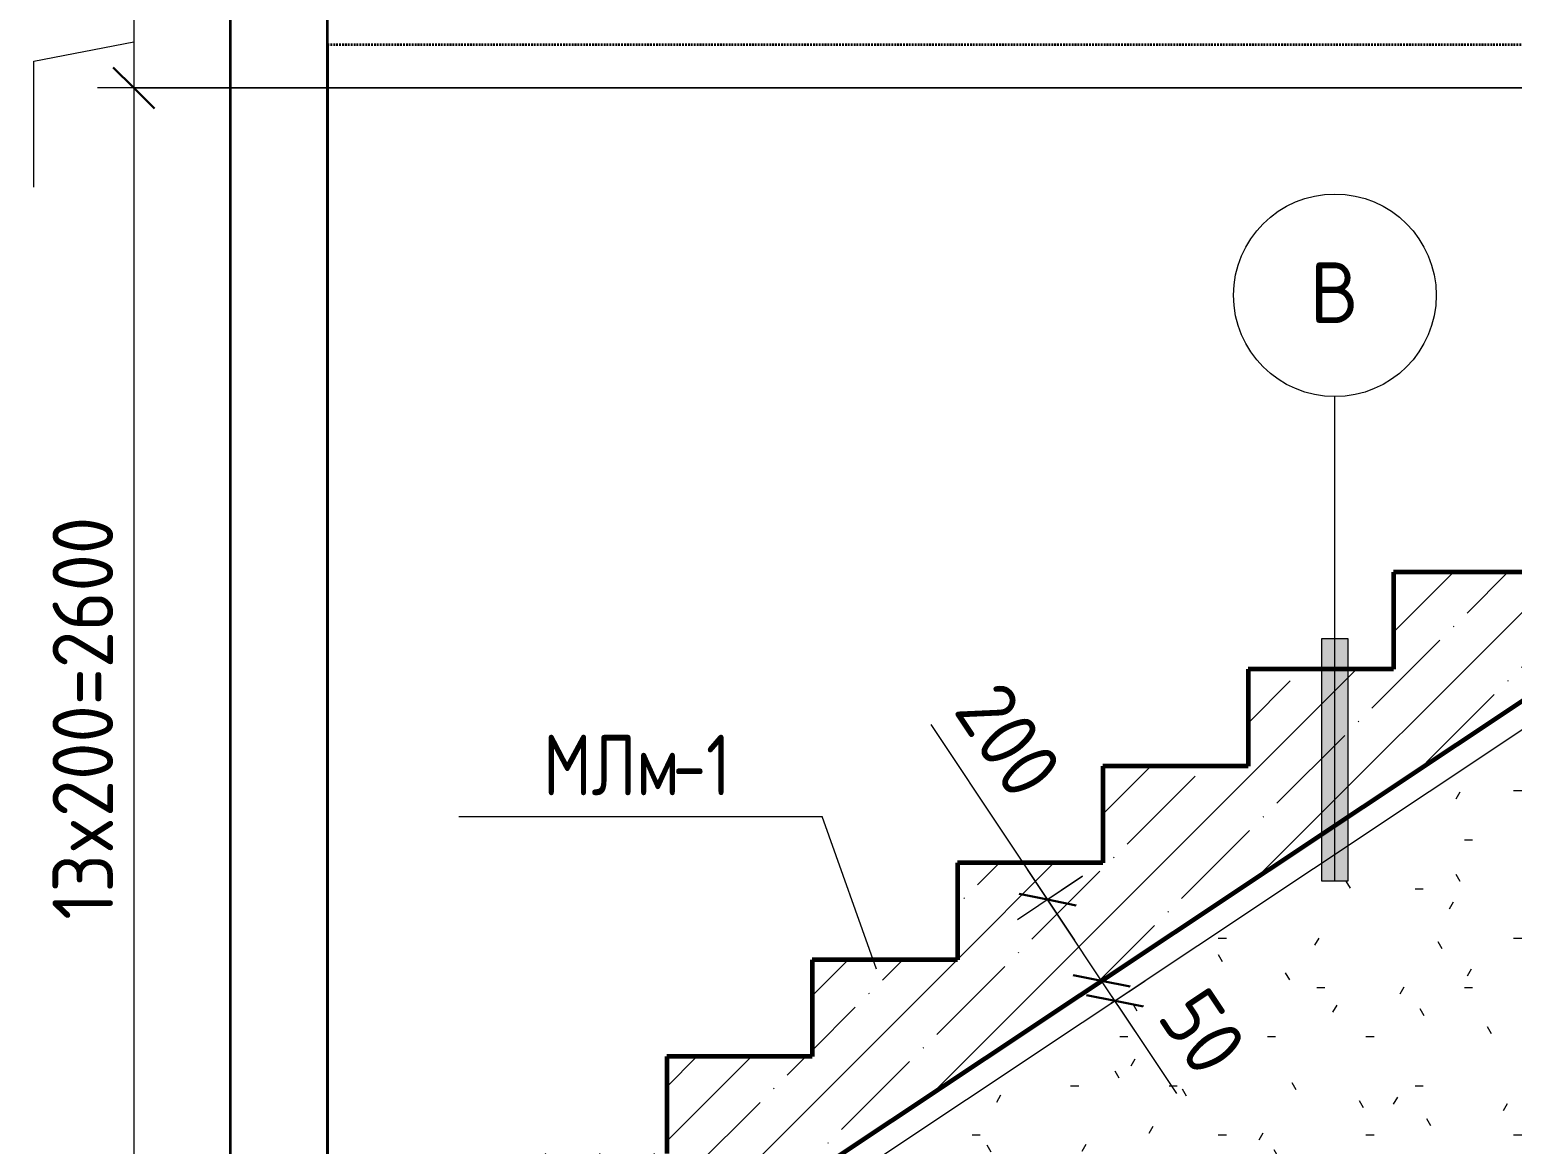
# Model space of a CAD drawing. Header units: millimetres. Extents: x 17301 to 64744, y -5326 to 7712.
# Drawn here: x 28670 to 31730, y -2351 to -50 of the extents above; entities that cross this region are included whole.
import ezdxf

# ---------------------------------------------------------------- set-up
doc = ezdxf.new("R2010")
doc.units = ezdxf.units.MM
doc.linetypes.add('01 Штриховая _4 мм_', pattern=[6, 3.5, -2.5])
for name, color, linetype, lineweight in [('AA_Dim', 7, 'Continuous', 9), ('AA_Dim-50', 7, 'Continuous', 9), ('AA_Vinoska', 7, 'Continuous', 9), ('AF_Element', 7, 'Continuous', 20), ('AF_Element_Опалубка', 253, 'Continuous', 20), ('AF_Perekritie', 7, 'Continuous', 60), ('AF_Stena_Опалубка', 253, 'Continuous', 20), ('KR_Fundament', 7, 'Continuous', 20)]:
    doc.layers.add(name, color=color, linetype=linetype, lineweight=lineweight)
doc.styles.add('GOST Common', font='GOST_Common.ttf', dxfattribs={"width": 0.85, "height": 125})
doc.styles.add('GOST Common_1', font='GOST_Common.ttf', dxfattribs={"height": 125})
doc.styles.add('ISOCPEUR_2', font='isocpeur.TTF', dxfattribs={"width": 0.9, "height": 125})
doc.dimstyles.new('00_Точн_3_знака__прозр_', dxfattribs={"dimscale": 304.8, "dimtxt": 125.344371, "dimasz": 0.278871, "dimexe": 0.246063, "dimexo": 0.164042, "dimgap": 0.016404, "dimtad": 1, "dimdec": 3, "dimrnd": 0.001, "dimdsep": 46, "dimtxsty": 'ISOCPEUR_2', "dimblk1": 'OBLIQUE', "dimblk2": 'OBLIQUE', "dimsah": 1, "dimcen": 0.09, "dimdle": 0.246063, "dimazin": 0, "dimtfac": 1, "dimtdec": 4, "dimtix": 1, "dimtmove": 0, "dimatfit": 3, "dimfxl": 1, "dimtvp": 1, "dimtolj": 1, "dimtzin": 0, "dimlwd": 18, "dimlwe": 18, "dimarcsym": 2})
doc.dimstyles.new('00_Точн_3_знака__прозр__1', dxfattribs={"dimscale": 304.8, "dimtxt": 125.344371, "dimasz": 0.278871, "dimexe": 0.246063, "dimexo": 0.164042, "dimgap": 0.016404, "dimtad": 1, "dimdec": 3, "dimrnd": 0.001, "dimdsep": 46, "dimtxsty": 'ISOCPEUR_2', "dimblk1": 'OBLIQUE', "dimblk2": 'OBLIQUE', "dimsah": 1, "dimcen": 0.09, "dimdle": 0.246063, "dimazin": 0, "dimtfac": 1, "dimtdec": 4, "dimtix": 1, "dimtmove": 1, "dimatfit": 3, "dimfxl": 1, "dimtvp": 1, "dimtolj": 1, "dimtzin": 0, "dimlwd": 18, "dimlwe": 18, "dimarcsym": 2})
doc.dimstyles.new('05_Округл_5мм__непрозр__1', dxfattribs={"dimscale": 304.8, "dimtxt": 125.344371, "dimasz": 0.278871, "dimexe": 0.246063, "dimexo": 0.164042, "dimgap": 0.049213, "dimtad": 1, "dimdec": 0, "dimrnd": 5, "dimdsep": 46, "dimtxsty": 'ISOCPEUR_2', "dimblk1": 'OBLIQUE', "dimblk2": 'OBLIQUE', "dimsah": 1, "dimcen": 0.09, "dimdle": 0.246063, "dimazin": 0, "dimtfac": 1, "dimtdec": 4, "dimtix": 1, "dimtmove": 1, "dimatfit": 3, "dimfxl": 1, "dimtvp": 1, "dimtfill": 1, "dimtolj": 1, "dimtzin": 0, "dimlwd": 18, "dimlwe": 18, "dimarcsym": 2})

# ---------------------------------------------------------------- blocks, each defined once
blk = doc.blocks.new('Засыпка - Засыпка-3702812-КР_РЗ_Опл_1')
at = {"layer": 'AF_Element', "lineweight": 9}
h = blk.add_hatch(dxfattribs=at)
h.set_pattern_fill('FP_8', color=256, style=0, pattern_type=2)
h.set_pattern_definition([(0, (-3218.36, -300), (406.4, 101.6), [16.764, -288.036, 16.764, -288.036, -1625.6]), (0, (-3218.36, -300), (406.4, 101.6), [-609.6, 16.764, -592.836, 16.764, -288.036, -711.2]), (0, (-3218.36, -300), (406.4, 101.6), [-1524, 16.764, -186.436, 16.764, -491.236]), (120, (-3065.96, -249.2), (-291.1882, 301.1527), [16.764, -288.036, 16.764, -288.036, -1625.6]), (120, (-3065.96, -249.2), (-291.1882, 301.1527), [-609.6, 16.764, -592.836, 16.764, -288.036, -711.2]), (120, (-3065.96, -249.2), (-291.1882, 301.1527), [-1524, 16.764, -186.436, 16.764, -491.236]), (240, (-3015.16, -46), (-115.2118, -402.7527), [16.764, -288.036, 16.764, -288.036, -1625.6]), (240, (-3015.16, -46), (-115.2118, -402.7527), [-609.6, 16.764, -592.836, 16.764, -288.036, -711.2]), (240, (-3015.16, -46), (-115.2118, -402.7527), [-1524, 16.764, -186.436, 16.764, -491.236])])
h.paths.add_polyline_path([(-2526.5, -3020), (-490, -3020), (-490, -473.9), (-4314.4, -3020)])
at = {"layer": 'AF_Element'}
blk.add_line((-490, -473.9), (-4314.4, -3020), dxfattribs=at)
blk = doc.blocks.new('Лестница - Лестница-3665978-КР_РЗ_Опл_1')
at = {"layer": 'AF_Perekritie', "lineweight": 9}
h = blk.add_hatch(dxfattribs=at)
h.set_pattern_fill('FP_3', color=256, style=0, pattern_type=2)
h.set_pattern_definition([(45, (-3218.36, -300), (-112.253, 112.253), []), (45, (-3106.11, -300), (-112.253, 112.253), [198.437, -39.687, 1.676, -38.011])])
h.paths.add_polyline_path([(-4390, -3010.3), (-490, -413.9), (-490, -393.9), (-190, -393.9), (-190, 20), (-490, 20), (-490, -170), (-790, -170), (-790, -370), (-1090, -370), (-1090, -570), (-1390, -570), (-1390, -770), (-1690, -770), (-1690, -970), (-1990, -970), (-1990, -1170), (-2290, -1170), (-2290, -1370), (-2590, -1370), (-2590, -1570), (-2890, -1570), (-2890, -1770), (-3190, -1770), (-3190, -1970), (-3490, -1970), (-3490, -2170), (-3790, -2170), (-3790, -2370), (-4090, -2370), (-4090, -2570), (-4390, -2570), (-4390, -2770), (-4690, -2770), (-4690, -3000), (-4390, -3000)])
at = {"layer": 'AF_Perekritie'}
for p, q in [((-4390, -3010.3), (-490, -413.9)), ((-1990, -1170), (-2290, -1170)), ((-2290, -1170), (-2290, -1370)), ((-2290, -1370), (-2590, -1370)), ((-2590, -1370), (-2590, -1570)), ((-2590, -1570), (-2890, -1570)), ((-2890, -1570), (-2890, -1770)), ((-2890, -1770), (-3190, -1770)), ((-3190, -1770), (-3190, -1970)), ((-3190, -1970), (-3490, -1970)), ((-3490, -1970), (-3490, -2170)), ((-3490, -2170), (-3790, -2170)), ((-3790, -2170), (-3790, -2370))]:
    blk.add_line(p, q, dxfattribs=at)
blk = doc.blocks.new('DIMBLOCK8-КР_РЗ_Опл_1')
at = {"layer": 'AA_Dim-50', "lineweight": 18}
for p, q in [((28884.6, 95), (28884.6, -170)), ((33234.3, 20), (28809.6, 20)), ((28884.6, 20), (33234.3, 20)), ((28678.1, -114.6), (28884.6, -75)), ((28678.1, -375.1), (28678.1, -114.6)), ((32934.3, -170), (28809.6, -170)), ((28884.6, -170), (32934.3, -170))]:
    blk.add_line(p, q, dxfattribs=at)
at = {"layer": 'AA_Dim-50', "lineweight": 30}
for p, q in [((28884.6, 20), (28842.1, 62.5)), ((28884.6, 20), (28927.1, -22.5)), ((28884.6, -170), (28842.1, -127.5)), ((28884.6, -170), (28927.1, -212.5))]:
    blk.add_line(p, q, dxfattribs=at)
at = {"layer": 'AA_Dim-50', "color": 0, "lineweight": 18, "insert": (28510.3, -375.1), "char_height": 125, "width": 252.581, "attachment_point": 1, "rotation": 90, "line_spacing_factor": 1.135194, "style": 'ISOCPEUR_2'}
blk.add_mtext('190', dxfattribs=at)
blk = doc.blocks.new('_Oblique')
at = {"color": 0, "linetype": 'ByBlock', "lineweight": -2}
blk.add_line((-0.5, -0.5), (0.5, 0.5), dxfattribs=at)
blk = doc.blocks.new('DIMBLOCK9-КР_РЗ_Опл_1')
at = {"layer": 'AA_Dim-50', "lineweight": 30}
for p, q in [((28884.6, -170), (28842.1, -127.5)), ((28884.6, -170), (28927.1, -212.5)), ((28884.6, -2770), (28842.1, -2727.5)), ((28884.6, -2770), (28927.1, -2812.5))]:
    blk.add_line(p, q, dxfattribs=at)
at = {"layer": 'AA_Dim-50', "lineweight": 18}
for p, q in [((32934.3, -170), (28809.6, -170)), ((28884.6, -170), (28884.6, -2770)), ((28884.6, -170), (32934.3, -170)), ((29034.3, -2770), (28809.6, -2770)), ((28884.6, -2770), (29034.3, -2770))]:
    blk.add_line(p, q, dxfattribs=at)
at = {"layer": 'AA_Dim-50', "color": 0, "lineweight": 18, "insert": (28716.7, -1887.4), "char_height": 125, "width": 1001.809, "attachment_point": 1, "rotation": 90, "line_spacing_factor": 1.135194, "style": 'ISOCPEUR_2'}
blk.add_mtext('13x200=2600', dxfattribs=at)
blk = doc.blocks.new('DIMBLOCK11-КР_РЗ_Опл_1')
at = {"layer": 'AA_Dim-50', "lineweight": 18}
for p, q in [((29084.3, -2720), (29084.3, 619.7)), ((33284.3, 70), (33284.3, 619.7)), ((29009.3, 544.7), (33284.3, 544.7)), ((29084.3, 544.7), (29084.3, -2720)), ((33284.3, 544.7), (33284.3, 70))]:
    blk.add_line(p, q, dxfattribs=at)
at = {"layer": 'AA_Dim-50', "lineweight": 30}
for p, q in [((29084.3, 544.7), (29126.8, 587.2)), ((33284.3, 544.7), (33326.8, 587.2)), ((29084.3, 544.7), (29041.8, 502.2)), ((33284.3, 544.7), (33241.8, 502.2))]:
    blk.add_line(p, q, dxfattribs=at)
at = {"layer": 'AA_Dim-50', "color": 0, "lineweight": 18, "insert": (30757.4, 712.6), "char_height": 125, "width": 1024.513, "attachment_point": 1, "line_spacing_factor": 1.135194, "style": 'ISOCPEUR_2'}
blk.add_mtext('14x300=4200', dxfattribs=at)
blk = doc.blocks.new('010_Текст с выноской - Текст 2 строки-3754870-КР_РЗ_Опл_1')
at = {"layer": 'AA_Vinoska'}
blk.add_line((-6025.8, -2680.7), (-5275.8, -2680.7), dxfattribs=at)
blk = doc.blocks.new('DIMBLOCK27-КР_РЗ_Опл_1')
at = {"layer": 'AA_Dim-50', "lineweight": 18}
for p, q in [((30873.5, -2018.9), (30944.3, -1971.7)), ((30881.9, -2013.3), (30873.5, -2018.9)), ((30951.1, -2117.3), (30881.9, -2013.3)), ((30901.2, -2060.5), (30972, -2013.3)), ((30922.8, -2074.8), (30895.7, -2034.1)), ((30909.6, -2054.9), (30901.2, -2060.5)), ((31037, -2246.3), (30922.8, -2074.8))]:
    blk.add_line(p, q, dxfattribs=at)
at = {"layer": 'AA_Dim-50', "lineweight": 30}
for p, q in [((30881.9, -2013.3), (30822.9, -2001.5)), ((30881.9, -2013.3), (30940.8, -2025.1)), ((30909.6, -2054.9), (30850.6, -2043.1)), ((30909.6, -2054.9), (30968.5, -2066.7))]:
    blk.add_line(p, q, dxfattribs=at)
at = {"layer": 'AA_Dim-50', "color": 0, "lineweight": 18, "insert": (31098.6, -2017.9), "char_height": 125, "width": 187.307, "attachment_point": 1, "rotation": 303.6534, "line_spacing_factor": 1.135194, "style": 'ISOCPEUR_2', "bg_fill": 3, "box_fill_scale": 1.25, "bg_fill_color": 256, "bg_fill_true_color": 13158600, "bg_fill_transparency": 0}
blk.add_mtext('50', dxfattribs=at)
blk = doc.blocks.new('DIMBLOCK28-КР_РЗ_Опл_1')
at = {"layer": 'AA_Dim-50', "lineweight": 18}
for p, q in [((30529.7, -1484.3), (30687.2, -1720.8)), ((30687.2, -1720.8), (30826.1, -1929.6)), ((30842.7, -1797.7), (30708, -1887.4)), ((30881.9, -2013.3), (30728.8, -1783.4)), ((30770.4, -1845.8), (30842.7, -1797.7)), ((30873.5, -2018.9), (30944.3, -1971.7)), ((30881.9, -2013.3), (30873.5, -2018.9))]:
    blk.add_line(p, q, dxfattribs=at)
at = {"layer": 'AA_Dim-50', "lineweight": 30}
for p, q in [((30770.4, -1845.8), (30711.5, -1834)), ((30770.4, -1845.8), (30829.3, -1857.7)), ((30881.9, -2013.3), (30822.9, -2001.5)), ((30881.9, -2013.3), (30940.8, -2025.1))]:
    blk.add_line(p, q, dxfattribs=at)
at = {"layer": 'AA_Dim-50', "color": 0, "lineweight": 18, "insert": (30677.7, -1385.8), "char_height": 125, "width": 280.961, "attachment_point": 1, "rotation": 303.6534, "line_spacing_factor": 1.135194, "style": 'ISOCPEUR_2', "bg_fill": 3, "box_fill_scale": 1.25, "bg_fill_color": 256, "bg_fill_true_color": 13158600, "bg_fill_transparency": 0}
blk.add_mtext('200', dxfattribs=at)
blk = doc.blocks.new('010_Флажок только номер _ТиповАннот_ - Узел В-3986954-КР_РЗ_Опл_1')
at = {"layer": 'AA_Vinoska'}
blk.add_hatch(color=256, dxfattribs=at).paths.add_polyline_path([(-2383.4, -1307.2), (-2383.4, -1807.2), (-2438.4, -1807.2), (-2438.4, -1307.2)])
for p, q in [((-2410.9, -1807.2), (-2410.9, -807.2)), ((-2383.4, -1307.2), (-2438.4, -1307.2)), ((-2438.4, -1307.2), (-2438.4, -1807.2)), ((-2383.4, -1807.2), (-2383.4, -1307.2)), ((-2438.4, -1807.2), (-2383.4, -1807.2))]:
    blk.add_line(p, q, dxfattribs=at)
blk.add_circle((-2410.9, -598.1), 209.1, dxfattribs=at)

msp = doc.modelspace()

# ---------------------------------------------------------------- linework, layer by layer
at = {"layer": 'AA_Vinoska'}
msp.add_line((30417.4233, -1989.3742), (30305.0625, -1674.4686), dxfattribs=at)
at = {"layer": 'AF_Stena_Опалубка', "lineweight": 35}
for p, q in [((29084.3179, -3020), (29084.3179, 300)), ((29084.3179, -3020), (29084.3179, 300)), ((29284.3179, -2770), (29284.3179, 300))]:
    msp.add_line(p, q, dxfattribs=at)
at = {"layer": 'KR_Fundament', "lineweight": 35}
msp.add_line((29284.3179, -80), (29284.3179, -2770), dxfattribs=at)
at = {"layer": 'KR_Fundament', "linetype": '01 Штриховая _4 мм_', "lineweight": 35}
msp.add_line((29284.3179, -80), (33584.2682, -80), dxfattribs=at)

# ---------------------------------------------------------------- block references
at = {"layer": 'AA_Vinoska'}
for name, p in [('010_Флажок только номер _ТиповАннот_ - Узел В-3986954-КР_РЗ_Опл_1', (33774.3179, 0)), ('010_Текст с выноской - Текст 2 строки-3754870-КР_РЗ_Опл_1', (35580.8741, 1006.1872))]:
    msp.add_blockref(name, p, dxfattribs=at)
at = {"layer": 'AF_Element_Опалубка', "lineweight": 35}
msp.add_blockref('Засыпка - Засыпка-3702812-КР_РЗ_Опл_1', (33774.3179, 0), dxfattribs=at)
at = {"layer": 'AF_Perekritie', "linetype": '01 Штриховая _4 мм_', "lineweight": 35}
msp.add_blockref('Лестница - Лестница-3665978-КР_РЗ_Опл_1', (33774.3179, 0), dxfattribs=at)

# ---------------------------------------------------------------- texts
at = {"layer": 'AA_Vinoska', "char_height": 125, "attachment_point": 1}
for s, insert, width, style in [('\\fGOST Common|b0|i0|c204|p34|;В', (31311.6688, -530.095), 124.261562, 'GOST Common_1'), ('МЛм', (29729.4766, -1505.3534), 323.681328, 'GOST Common'), ('-1', (29996.5404, -1505.3534), 156.729906, 'GOST Common')]:
    msp.add_mtext(s, dxfattribs=dict(at, insert=insert, width=width, style=style))

# ---------------------------------------------------------------- dimensions: what is measured, and where the dimension line sits
at = {"layer": 'AA_Dim', "lineweight": 18}
dim = msp.add_linear_dim(base=(33284.3179, 544.7215), p1=(29084.3179, -2770), p2=(33284.3179, 20), dimstyle='00_Точн_3_знака__прозр_', override={"dimpost": '14x300=<>', "dimfxl": 5042.231649}, dxfattribs=at)
dim.commit()
dim.dimension.update_dxf_attribs({"geometry": 'DIMBLOCK11-КР_РЗ_Опл_1', "text_midpoint": (31184.3179, 612.2215)})
dim = msp.add_linear_dim(base=(28884.5614, -170), p1=(33284.3179, 20), p2=(32984.3179, -170), angle=90, dimstyle='00_Точн_3_знака__прозр__1', override={"dimpost": '<>', "dimfxl": 355.105618}, dxfattribs=at)
dim.commit()
dim.dimension.update_dxf_attribs({"geometry": 'DIMBLOCK8-КР_РЗ_Опл_1', "text_midpoint": (28593.5895, -248.7814), "dimtype": 160, "text_rotation": 90})
dim = msp.add_linear_dim(base=(28884.5614, -2770), p1=(32984.3179, -170), p2=(29084.3179, -2770), angle=90, dimstyle='00_Точн_3_знака__прозр_', override={"dimpost": '13x200=<>', "dimfxl": 4687.216658}, dxfattribs=at)
dim.commit()
dim.dimension.update_dxf_attribs({"geometry": 'DIMBLOCK9-КР_РЗ_Опл_1', "text_midpoint": (28817.0614, -1470)})

# ---------------------------------------------------------------- next in the draw order: dimensions: what is measured, and where the dimension line sits
dim = msp.add_linear_dim(base=(30881.8655, -2013.2871), p1=(30859.5429, -2088.2151), p2=(30831.8346, -2046.5948), angle=303.6533747, dimstyle='05_Округл_5мм__непрозр__1', override={"dimpost": '<>', "dimfxl": 50}, dxfattribs=at)
dim.commit()
dim.dimension.update_dxf_attribs({"geometry": 'DIMBLOCK27-КР_РЗ_Опл_1', "text_midpoint": (31081.0844, -2141.9927), "dimtype": 160, "text_rotation": 303.6533747})

# ---------------------------------------------------------------- next in the draw order: dimensions: what is measured, and where the dimension line sits
dim = msp.add_linear_dim(base=(30770.3923, -1845.845), p1=(30831.8346, -2046.5948), p2=(30884.3179, -1770), angle=303.6533747, dimstyle='05_Округл_5мм__непрозр__1', override={"dimpost": '<>', "dimfxl": 281.530106}, dxfattribs=at)
dim.commit()
dim.dimension.update_dxf_attribs({"geometry": 'DIMBLOCK28-КР_РЗ_Опл_1', "text_midpoint": (30686.2257, -1548.882), "dimtype": 160, "text_rotation": 303.6533747})

doc.saveas('drawing.dxf')
